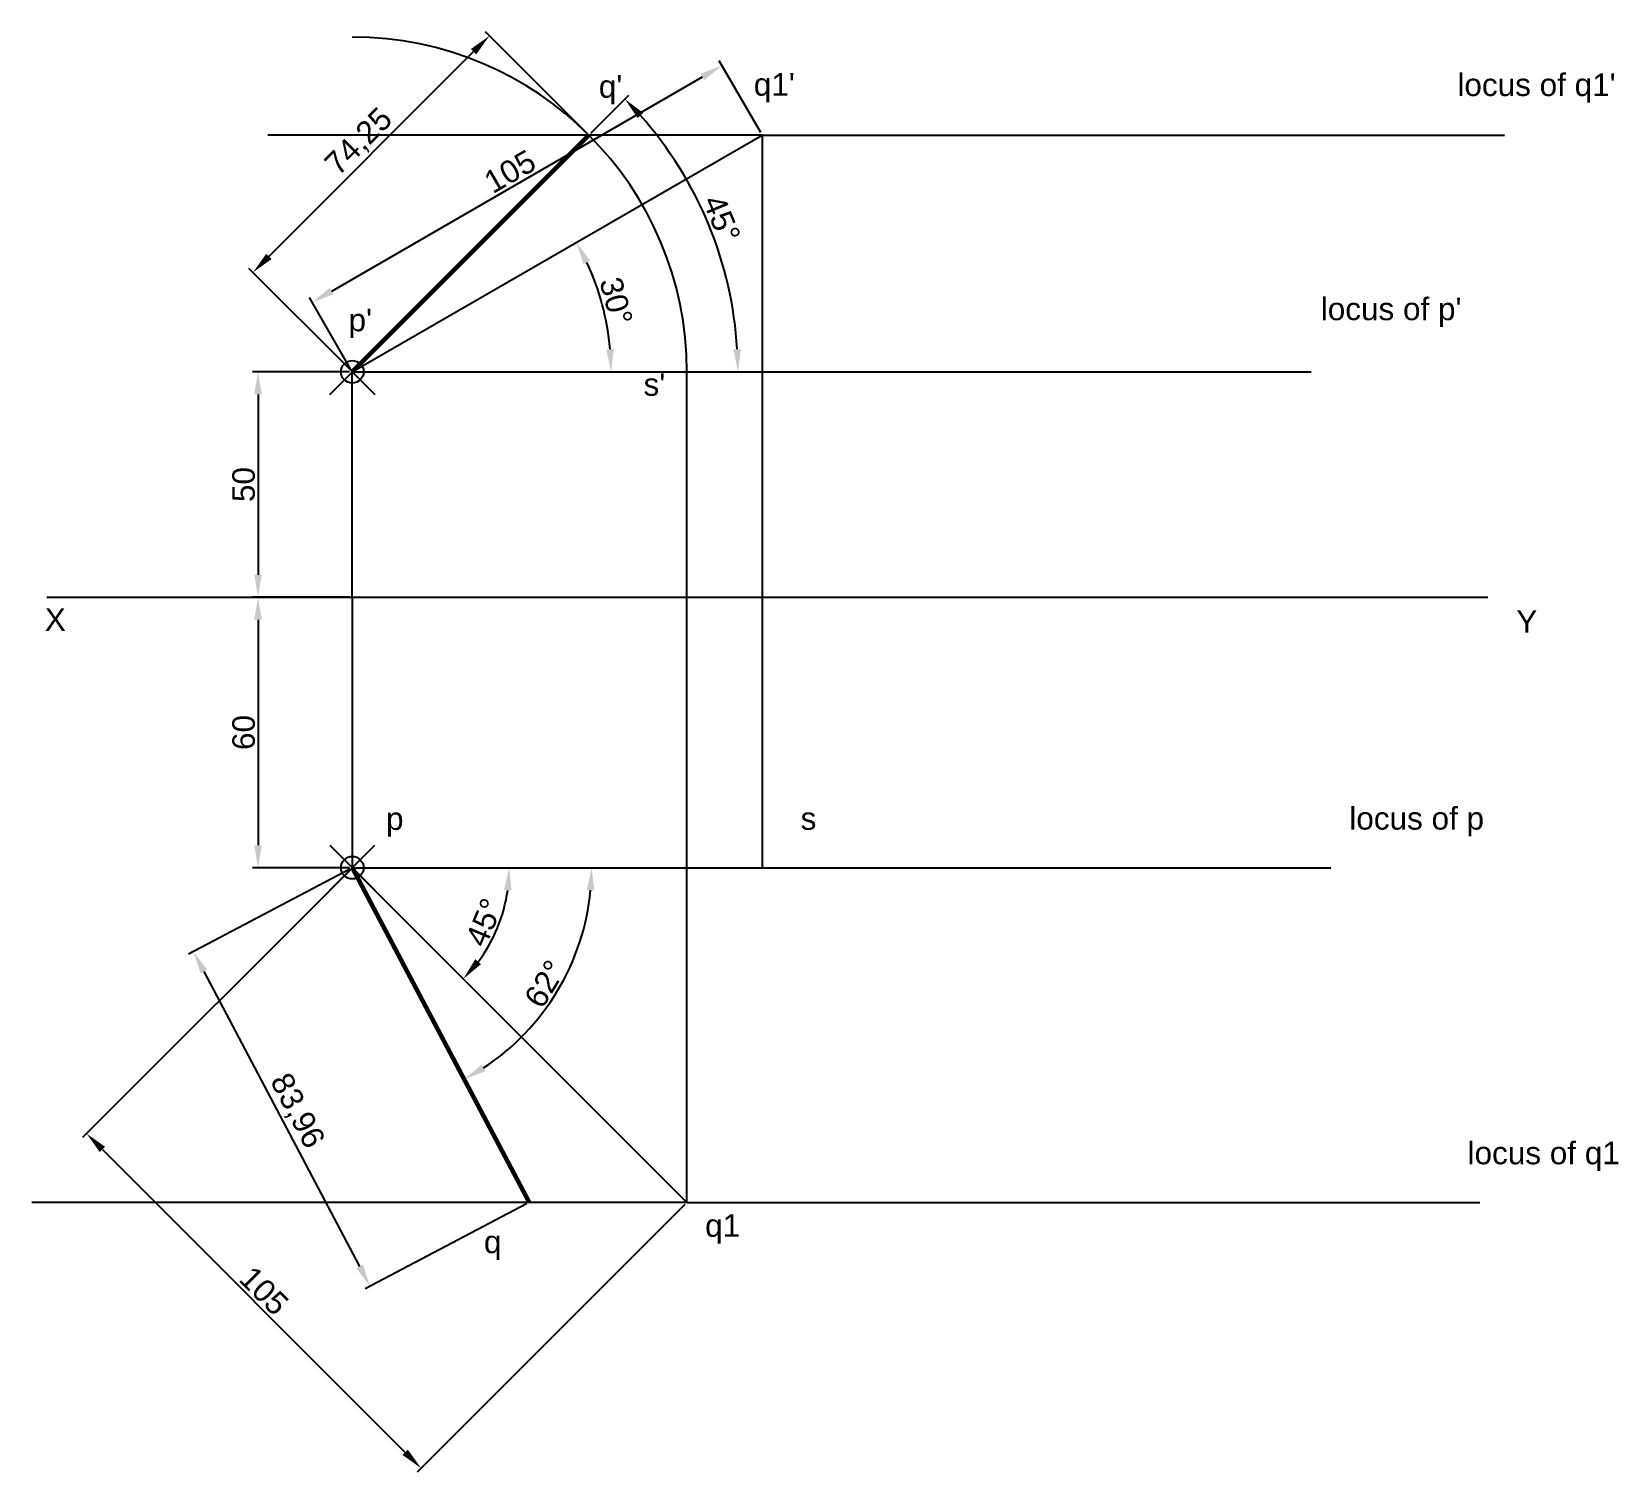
# Model space of a CAD drawing. Header units: millimetres. Extents: x 546 to 898, y -44 to 275.
import ezdxf

# ---------------------------------------------------------------- set-up
doc = ezdxf.new("R2010")
doc.units = ezdxf.units.MM
doc.header["$PDMODE"] = 35
doc.header["$PDSIZE"] = 5
doc.styles.get("Standard").update_dxf_attribs({"font": 'arial.ttf'})
doc.dimstyles.new('ISO-25', dxfattribs={"dimtxt": 5, "dimasz": 5, "dimexe": 1.25, "dimexo": 0.625, "dimtad": 1, "dimtxsty": 'Standard', "dimcen": 2.5, "dimadec": 0, "dimazin": 0, "dimtfac": 1, "dimtmove": 0, "dimatfit": 3, "dimfxl": 1, "dimarcsym": 0})

# ---------------------------------------------------------------- blocks, each defined once
blk = doc.blocks.new('*D11')
at = {"color": 0, "lineweight": -2, "transparency": 16777216}
for p, q in [((616.32, 199.67), (594.78, 199.67)), ((596.03, 194.67), (596.03, 154.67)), ((616.32, 149.67), (594.78, 149.67))]:
    blk.add_line(p, q, dxfattribs=at)
at = {"color": 0, "transparency": 16777216}
for points in [[(595.19, 194.67), (596.86, 194.67), (596.03, 199.67)], [(595.19, 154.67), (596.86, 154.67), (596.03, 149.67)]]:
    blk.add_solid(points, dxfattribs=at)
at = {"layer": 'Defpoints', "color": 0, "transparency": 16777216}
for p in [(616.95, 199.67), (596.03, 149.67), (616.95, 149.67)]:
    blk.add_point(p, dxfattribs=at)
at = {"color": 0, "transparency": 16777216, "insert": (592.85, 174.67), "char_height": 5, "attachment_point": 5, "rotation": 90}
blk.add_mtext('50', dxfattribs=at)
blk = doc.blocks.new('*D12')
at = {"color": 0, "lineweight": -2, "transparency": 16777216}
for p, q in [((616.32, 149.67), (594.78, 149.67)), ((596.03, 144.67), (596.03, 94.67)), ((616.32, 89.67), (594.78, 89.67))]:
    blk.add_line(p, q, dxfattribs=at)
at = {"color": 0, "transparency": 16777216}
for points in [[(595.19, 144.67), (596.86, 144.67), (596.03, 149.67)], [(595.19, 94.67), (596.86, 94.67), (596.03, 89.67)]]:
    blk.add_solid(points, dxfattribs=at)
at = {"layer": 'Defpoints', "color": 0, "transparency": 16777216}
for p in [(616.95, 149.67), (596.03, 89.67), (616.95, 89.67)]:
    blk.add_point(p, dxfattribs=at)
at = {"color": 0, "transparency": 16777216, "insert": (592.85, 119.67), "char_height": 5, "attachment_point": 5, "rotation": 90}
blk.add_mtext('60', dxfattribs=at)
blk = doc.blocks.new('*D13')
at = {"color": 0, "lineweight": -2, "transparency": 16777216}
for p, q in [((669.01, 252.62), (646.52, 275.11)), ((598.43, 225.26), (643.86, 270.69)), ((616.51, 200.12), (594.02, 222.61))]:
    blk.add_line(p, q, dxfattribs=at)
at = {"color": 0, "transparency": 16777216}
for points in [[(643.27, 271.28), (644.45, 270.1), (647.4, 274.22)], [(597.85, 225.85), (599.02, 224.67), (594.9, 221.72)]]:
    blk.add_solid(points, dxfattribs=at)
at = {"layer": 'Defpoints', "color": 0, "transparency": 16777216}
for p in [(647.4, 274.22), (669.45, 252.17), (616.95, 199.67)]:
    blk.add_point(p, dxfattribs=at)
at = {"color": 0, "transparency": 16777216, "insert": (618.58, 250.54), "char_height": 5, "attachment_point": 5, "rotation": 45}
blk.add_mtext('74,25', dxfattribs=at)
blk = doc.blocks.new('*D14')
at = {"color": 0, "lineweight": -2, "transparency": 16777216}
for p, q in [((707.57, 252.72), (698.35, 268.68)), ((612.38, 217.59), (694.65, 265.09)), ((616.63, 200.22), (607.42, 216.18))]:
    blk.add_line(p, q, dxfattribs=at)
at = {"color": 0, "transparency": 16777216}
for points in [[(694.23, 265.81), (695.06, 264.37), (698.98, 267.59)], [(611.96, 218.31), (612.79, 216.87), (608.05, 215.09)]]:
    blk.add_solid(points, dxfattribs=at)
at = {"layer": 'Defpoints', "color": 0, "transparency": 16777216}
for p in [(698.98, 267.59), (707.88, 252.17), (616.95, 199.67)]:
    blk.add_point(p, dxfattribs=at)
at = {"color": 0, "transparency": 16777216, "insert": (651.92, 244.1), "char_height": 5, "attachment_point": 5, "rotation": 30}
blk.add_mtext('105', dxfattribs=at)
blk = doc.blocks.new('*D15')
at = {"color": 0, "lineweight": -2, "transparency": 16777216}
for p, q in [((616.39, 89.38), (580.58, 70.47)), ((584.02, 66.64), (618.56, 1.23)), ((655.6, 15.14), (619.79, -3.77))]:
    blk.add_line(p, q, dxfattribs=at)
at = {"color": 0, "transparency": 16777216}
for points in [[(584.76, 67.02), (583.29, 66.25), (581.69, 71.06)], [(619.3, 1.62), (617.82, 0.84), (620.89, -3.19)]]:
    blk.add_solid(points, dxfattribs=at)
at = {"layer": 'Defpoints', "color": 0, "transparency": 16777216}
for p in [(616.95, 89.67), (656.15, 15.43), (620.89, -3.19)]:
    blk.add_point(p, dxfattribs=at)
at = {"color": 0, "transparency": 16777216, "insert": (604.5, 35.63), "char_height": 5, "attachment_point": 5, "rotation": 297.8359}
blk.add_mtext('83,96', dxfattribs=at)
blk = doc.blocks.new('*D16')
at = {"color": 0, "lineweight": -2, "transparency": 16777216}
for p, q in [((616.51, 89.23), (557.09, 29.82)), ((561.51, 27.17), (628.69, -40.01)), ((690.75, 14.99), (631.34, -44.43))]:
    blk.add_line(p, q, dxfattribs=at)
at = {"color": 0, "transparency": 16777216}
for points in [[(562.1, 27.76), (560.92, 26.58), (557.98, 30.7)], [(629.28, -39.42), (628.1, -40.6), (632.22, -43.54)]]:
    blk.add_solid(points, dxfattribs=at)
at = {"layer": 'Defpoints', "color": 0, "transparency": 16777216}
for p in [(616.95, 89.67), (691.19, 15.43), (632.22, -43.54)]:
    blk.add_point(p, dxfattribs=at)
at = {"color": 0, "transparency": 16777216, "insert": (597.35, -4.17), "char_height": 5, "attachment_point": 5, "rotation": 315}
blk.add_mtext('105', dxfattribs=at)
blk = doc.blocks.new('*D17')
at = {"color": 0, "lineweight": -2, "transparency": 16777216}
blk.add_arc((616.95, 89.67), 53.1, 303.2325, 354.6034, dxfattribs=at)
at = {"color": 0, "transparency": 16777216}
for points in [[(668.98, 84.72), (670.65, 84.64), (670.05, 89.67)], [(646.47, 44.54), (645.63, 45.97), (641.74, 42.71)]]:
    blk.add_solid(points, dxfattribs=at)
at = {"layer": 'Defpoints', "color": 0, "transparency": 16777216}
for p in [(616.95, 89.67), (616.95, 89.67), (834.08, 89.67), (656.76, 54.53), (656.15, 15.43)]:
    blk.add_point(p, dxfattribs=at)
at = {"color": 0, "transparency": 16777216, "insert": (659.71, 63.9), "char_height": 5, "attachment_point": 5, "rotation": 58.918}
blk.add_mtext('62°', dxfattribs=at)
blk = doc.blocks.new('*D18')
at = {"color": 0, "lineweight": -2, "transparency": 16777216}
blk.add_arc((616.95, 89.67), 34.85, 323.2283, 351.7717, dxfattribs=at)
at = {"color": 0, "transparency": 16777216}
for points in [[(650.6, 84.75), (652.27, 84.63), (651.79, 89.67)], [(645.49, 68.27), (644.23, 69.36), (641.59, 65.03)]]:
    blk.add_solid(points, dxfattribs=at)
at = {"layer": 'Defpoints', "color": 0, "transparency": 16777216}
for p in [(616.95, 89.67), (616.95, 89.67), (834.08, 89.67), (647.12, 72.25), (691.19, 15.43)]:
    blk.add_point(p, dxfattribs=at)
at = {"color": 0, "transparency": 16777216, "insert": (646.21, 77.55), "char_height": 5, "attachment_point": 5, "rotation": 67.5}
blk.add_mtext('45°', dxfattribs=at)
blk = doc.blocks.new('*D19')
at = {"color": 0, "lineweight": -2, "transparency": 16777216}
blk.add_arc((616.95, 199.67), 57.42, 4.991, 25.009, dxfattribs=at)
at = {"color": 0, "transparency": 16777216}
for points in [[(668.24, 223.56), (669.72, 224.33), (666.67, 228.38)], [(674.98, 204.71), (673.31, 204.63), (674.36, 199.67)]]:
    blk.add_solid(points, dxfattribs=at)
at = {"layer": 'Defpoints', "color": 0, "transparency": 16777216}
for p in [(707.88, 252.17), (673.49, 209.65), (616.95, 199.67), (616.95, 199.67), (829.7, 199.67)]:
    blk.add_point(p, dxfattribs=at)
at = {"color": 0, "transparency": 16777216, "insert": (675.48, 215.36), "char_height": 5, "attachment_point": 5, "rotation": 285}
blk.add_mtext('30°', dxfattribs=at)
blk = doc.blocks.new('*D20')
at = {"color": 0, "lineweight": -2, "transparency": 16777216}
blk.add_line((669.89, 252.62), (678.32, 261.05), dxfattribs=at)
blk.add_arc((616.95, 199.67), 85.55, 3.3492, 41.6508, dxfattribs=at)
at = {"color": 0, "transparency": 16777216}
for points in [[(680.26, 255.96), (681.48, 257.1), (677.44, 260.17)], [(703.18, 204.7), (701.52, 204.65), (702.5, 199.67)]]:
    blk.add_solid(points, dxfattribs=at)
at = {"layer": 'Defpoints', "color": 0, "transparency": 16777216}
for p in [(669.45, 252.17), (699.58, 221.82), (616.95, 199.67), (616.95, 199.67), (829.7, 199.67)]:
    blk.add_point(p, dxfattribs=at)
at = {"color": 0, "transparency": 16777216, "insert": (698.91, 233.63), "char_height": 5, "attachment_point": 5, "rotation": 292.5}
blk.add_mtext('45°', dxfattribs=at)

msp = doc.modelspace()

# ---------------------------------------------------------------- linework, layer by layer
for p, q in [((707.88, 252.175), (598.165, 252.175)), ((616.947, 199.675), (707.88, 252.175)), ((707.88, 252.175), (872.593, 252.175)), ((707.88, 252.175), (707.88, 89.675)), ((616.947, 149.675), (616.947, 199.675)), ((616.947, 199.675), (829.7, 199.675)), ((691.193, 15.428), (691.193, 199.675)), ((549.149, 149.675), (868.892, 149.675)), ((616.947, 149.675), (616.947, 89.675)), ((616.947, 89.675), (834.077, 89.675)), ((616.947, 89.675), (691.193, 15.428)), ((691.193, 15.428), (545.814, 15.428)), ((691.193, 15.428), (867.105, 15.428))]:
    msp.add_line(p, q)
at = {"color": 242, "lineweight": 60, "true_color": 0xcd2027}
for p, q in [((616.947, 199.675), (669.447, 252.175)), ((616.947, 89.675), (656.152, 15.428))]:
    msp.add_line(p, q, dxfattribs=at)
msp.add_arc((616.947, 199.675), 74.246, 0, 90)
for p in [(616.947, 199.675), (616.947, 89.675)]:
    msp.add_point(p)

# ---------------------------------------------------------------- texts
for s, p in [("q'", (671.644, 260.475)), ("q1'", (706.036, 260.927)), ("locus of q1'", (862.154, 260.847)), ("locus of p'", (831.835, 211.126)), ("p'", (616.11, 208.668)), ("s'", (681.572, 194.364)), ('X', (548.707, 142.216)), ('Y', (875.219, 141.779)), ('locus of p', (838.171, 98.125)), ('p', (624.426, 98.061)), ('s', (716.416, 98.086)), ('locus of q1', (864.409, 23.892)), ('q1', (695.232, 7.809)), ('q', (646.155, 4.178))]:
    msp.add_text(s, height=5).set_placement(p)

# ---------------------------------------------------------------- dimensions: what is measured, and where the dimension line sits
for p1, p2, distance, picture, middle in [((616.947, 199.675), (669.447, 252.175), 31.18, '*D13', (618.583, 250.539)), ((616.947, 199.675), (707.88, 252.175), 17.804, '*D14', (651.923, 244.095)), ((616.947, 89.675), (691.193, 15.428), -83.399, '*D16', (597.346, -4.173)), ((616.947, 89.675), (656.152, 15.428), -39.871, '*D15', (604.502, 35.629))]:
    dim = msp.add_aligned_dim(p1=p1, p2=p2, distance=distance, dimstyle='ISO-25')
    dim.commit()
    dim.dimension.update_dxf_attribs({"geometry": picture, "text_midpoint": middle})
for base, line1, line2, picture, middle in [((699.582, 221.817), ((616.947, 199.675), (829.7, 199.675)), ((616.947, 199.675), (669.447, 252.175)), '*D20', (698.911, 233.625)), ((673.492, 209.645), ((616.947, 199.675), (829.7, 199.675)), ((616.947, 199.675), (707.88, 252.175)), '*D19', (675.479, 215.358)), ((656.755, 54.526), ((616.947, 89.675), (834.077, 89.675)), ((616.947, 89.675), (656.152, 15.428)), '*D17', (659.706, 63.899)), ((647.125, 72.252), ((616.947, 89.675), (691.193, 15.428)), ((616.947, 89.675), (834.077, 89.675)), '*D18', (646.214, 77.552))]:
    dim = msp.add_angular_dim_2l(base=base, line1=line1, line2=line2, dimstyle='ISO-25')
    dim.commit()
    dim.dimension.update_dxf_attribs({"geometry": picture, "text_midpoint": middle})
for base, p1, p2, picture, middle in [((596.026, 149.675), (616.947, 199.675), (616.947, 149.675), '*D11', (592.848, 174.675)), ((596.026, 89.675), (616.947, 149.675), (616.947, 89.675), '*D12', (592.848, 119.675))]:
    dim = msp.add_linear_dim(base=base, p1=p1, p2=p2, angle=90, dimstyle='ISO-25')
    dim.commit()
    dim.dimension.update_dxf_attribs({"geometry": picture, "text_midpoint": middle})

doc.saveas('drawing.dxf')
